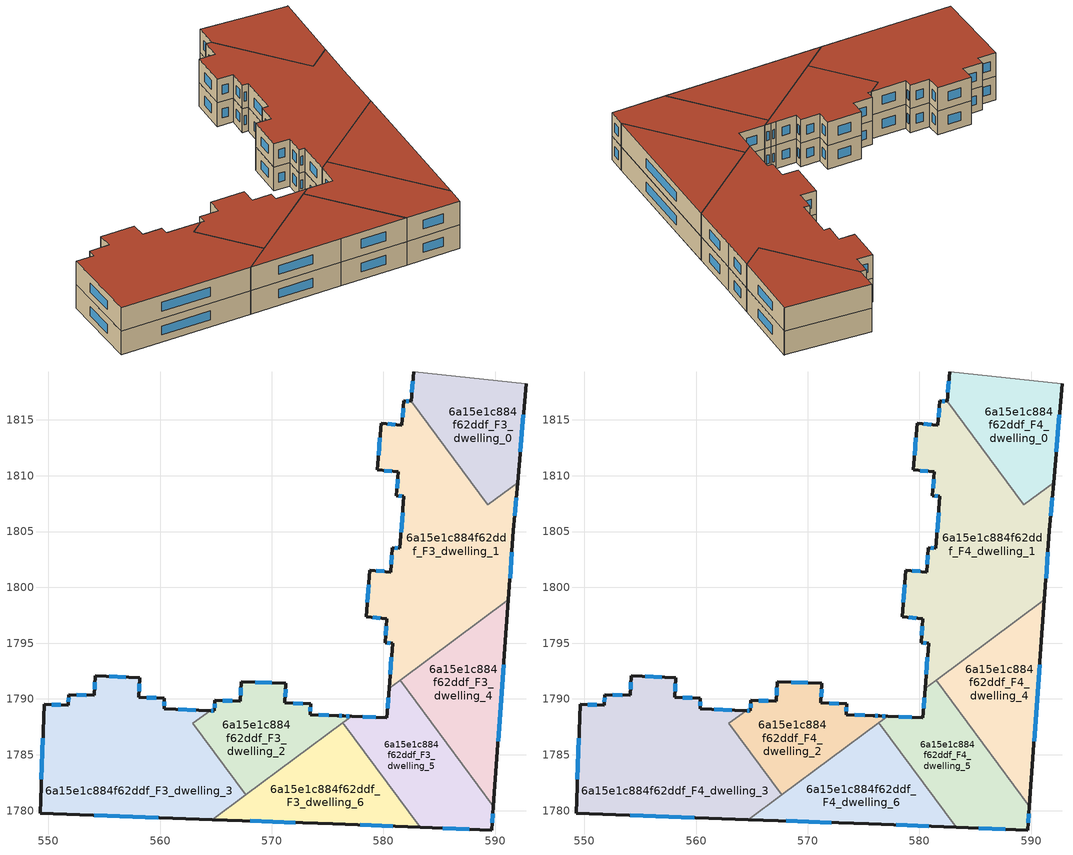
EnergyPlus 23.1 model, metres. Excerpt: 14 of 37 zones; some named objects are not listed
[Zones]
6a15e1c884f62ddf_F3_dwelling_0
 floor to 6a15e1c884f62ddf_F2_dwelling_0 (EU_floor_Construction): 592.77,1818.24 592.02,1809.39 589.35,1807.41 582.49,1816.66 582.7,1819.3 592.73,1818.24 z9
 wall outside (EU_wall_Construction): 592.02,1809.39 592.77,1818.24 / 582.7,1819.3 582.49,1816.66 z9:12
 wall to 6a15e1c884f62ddf_F3_dwelling_1 (EU_wall_Construction): 582.49,1816.66 589.35,1807.41 592.02,1809.39 z9:12
 wall adiabatic (EU_wall_Construction): 592.77,1818.24 592.73,1818.24 582.7,1819.3 z9:12
 window (EU_Window_Construction): 592.26,1812.16 592.54,1815.46 / 582.63,1818.47 582.56,1817.48 z9.94:11.06
6a15e1c884f62ddf_F3_dwelling_1
 floor to 6a15e1c884f62ddf_F2_dwelling_1 (EU_floor_Construction): 592.02,1809.39 591.65,1805.08 591.2,1798.87 580.51,1790.94 580.82,1794.99 580.16,1795.04 580.32,1797.2 578.46,1797.35 578.78,1801.52 580.65,1801.38 580.81,1803.55 581.48,1803.5 581.83,1808.14 581.17,1808.2 581.34,1810.37 579.47,1810.51 579.79,1814.69 581.66,1814.54 581.82,1816.7 582.49,1816.66 589.35,1807.41 z9
 wall outside (EU_wall_Construction): 582.49,1816.66 581.82,1816.7 581.66,1814.54 579.79,1814.69 579.47,1810.51 581.34,1810.37 581.17,1808.2 581.83,1808.14 581.48,1803.5 580.81,1803.55 580.65,1801.38 578.78,1801.52 578.46,1797.35 580.32,1797.2 580.16,1795.04 580.82,1794.99 580.51,1790.94 / 591.2,1798.87 591.65,1805.08 592.02,1809.39 z9:12
 wall to 6a15e1c884f62ddf_F3_dwelling_4 (EU_wall_Construction): 581.5,1791.67 591.2,1798.87 z9:12
 wall to 6a15e1c884f62ddf_F3_dwelling_5 (EU_wall_Construction): 580.51,1790.94 581.5,1791.67 z9:12
 window (EU_Window_Construction): 581.38,1808.18 581.62,1808.16 / 581.29,1809.69 581.22,1808.88 / 580.06,1810.47 580.76,1810.41 / 579.69,1813.38 579.57,1811.82 / 581.07,1814.59 580.37,1814.64 / 581.77,1816.03 581.71,1815.22 / 582.28,1816.67 582.03,1816.69 / 591.77,1806.43 591.91,1808.04 / 591.34,1800.82 591.51,1803.14 / 580.72,1793.72 580.61,1792.21 / 580.37,1795.02 580.61,1795 / 580.27,1796.52 580.21,1795.72 / 579.04,1797.3 579.74,1797.25 / 578.68,1800.21 578.56,1798.66 / 580.06,1801.42 579.36,1801.48 / 580.76,1802.87 580.7,1802.06 / 581.27,1803.52 581.02,1803.53 / 581.72,1806.69 581.59,1804.96 z9.94:11.06
6a15e1c884f62ddf_F3_dwelling_2
 floor to 6a15e1c884f62ddf_F2_dwelling_2 (EU_floor_Construction): 577.16,1788.46 567.69,1781.42 562.94,1787.82 564.47,1788.95 564.87,1788.93 564.9,1789.89 567.19,1789.8 567.26,1791.56 571.25,1791.4 571.19,1789.64 573.48,1789.56 573.44,1788.6 575.85,1788.51 576.44,1788.48 z9
 wall outside (EU_wall_Construction): 577.16,1788.46 576.44,1788.48 575.85,1788.51 573.44,1788.6 573.48,1789.56 571.19,1789.64 571.25,1791.4 567.26,1791.56 567.19,1789.8 564.9,1789.89 564.87,1788.93 564.47,1788.95 z9:12
 wall to 6a15e1c884f62ddf_F3_dwelling_3 (EU_wall_Construction): 564.47,1788.95 562.94,1787.82 567.69,1781.42 z9:12
 wall to 6a15e1c884f62ddf_F3_dwelling_6 (EU_wall_Construction): 567.69,1781.42 576.37,1787.87 z9:12
 wall to 6a15e1c884f62ddf_F3_dwelling_5 (EU_wall_Construction): 576.37,1787.87 577.16,1788.46 z9:12
 window (EU_Window_Construction): 572.76,1789.59 571.9,1789.62 / 573.45,1788.9 573.47,1789.26 / 575.1,1788.54 574.2,1788.57 / 576.26,1788.49 576.04,1788.5 / 576.94,1788.46 576.67,1788.47 / 564.74,1788.94 564.59,1788.94 / 564.89,1789.59 564.88,1789.23 / 566.47,1789.83 565.62,1789.86 / 567.24,1791.01 567.21,1790.36 / 570,1791.45 568.51,1791.51 / 571.21,1790.19 571.23,1790.85 z9.94:11.06
6a15e1c884f62ddf_F3_dwelling_3
 floor to 6a15e1c884f62ddf_F2_dwelling_3 (EU_floor_Construction): 564.47,1788.95 562.94,1787.82 567.69,1781.42 564.69,1779.2 549.24,1779.76 549.6,1789.53 551.78,1789.45 551.81,1790.39 554.1,1790.32 554.18,1792.07 558.17,1791.92 558.1,1790.16 560.39,1790.06 560.35,1789.11 z9
 wall outside (EU_wall_Construction): 564.47,1788.95 560.35,1789.11 560.39,1790.06 558.1,1790.16 558.17,1791.92 554.18,1792.07 554.1,1790.32 551.81,1790.39 551.78,1789.45 549.6,1789.53 549.24,1779.76 564.69,1779.2 z9:12
 wall to 6a15e1c884f62ddf_F3_dwelling_6 (EU_wall_Construction): 564.69,1779.2 567.69,1781.42 z9:12
 window (EU_Window_Construction): 553.39,1790.34 552.53,1790.37 / 554.15,1791.52 554.13,1790.86 / 556.92,1791.96 555.43,1792.02 / 558.12,1790.71 558.15,1791.36 / 559.67,1790.09 558.82,1790.13 / 560.37,1789.41 560.38,1789.77 / 563.18,1789 561.64,1789.06 / 554.08,1779.59 559.84,1779.38 / 549.49,1786.47 549.35,1782.82 / 551.1,1789.47 550.28,1789.5 / 551.8,1790.1 551.79,1789.74 z9.94:11.06
6a15e1c884f62ddf_F3_dwelling_4
 floor to 6a15e1c884f62ddf_F2_dwelling_4 (EU_floor_Construction): 591.2,1798.87 589.85,1780.41 581.5,1791.67 z9
 wall outside (EU_wall_Construction): 589.85,1780.41 591.2,1798.87 z9:12
 wall to 6a15e1c884f62ddf_F3_dwelling_5 (EU_wall_Construction): 581.5,1791.67 589.85,1780.41 z9:12
 window (EU_Window_Construction): 590.27,1786.2 590.78,1793.08 z9.94:11.06
6a15e1c884f62ddf_F3_dwelling_5
 floor to 6a15e1c884f62ddf_F2_dwelling_5 (EU_floor_Construction): 581.5,1791.67 589.85,1780.41 589.69,1778.26 583.32,1778.5 576.37,1787.87 577.16,1788.46 580.32,1788.33 580.51,1790.94 z9
 wall outside (EU_wall_Construction): 583.32,1778.5 589.69,1778.26 589.85,1780.41 / 580.51,1790.94 580.32,1788.33 577.16,1788.46 z9:12
 wall to 6a15e1c884f62ddf_F3_dwelling_6 (EU_wall_Construction): 576.37,1787.87 583.32,1778.5 z9:12
 window (EU_Window_Construction): 589.74,1778.93 589.8,1779.74 / 585.31,1778.43 587.69,1778.34 / 579.33,1788.37 578.15,1788.42 / 580.45,1790.12 580.38,1789.15 z9.94:11.06
6a15e1c884f62ddf_F3_dwelling_6
 floor to 6a15e1c884f62ddf_F2_dwelling_6 (EU_floor_Construction): 576.37,1787.87 583.32,1778.5 575.47,1778.81 564.69,1779.2 z9
 wall outside (EU_wall_Construction): 564.69,1779.2 575.47,1778.81 583.32,1778.5 z9:12
 window (EU_Window_Construction): 577.93,1778.71 580.86,1778.6 / 568.07,1779.08 572.09,1778.93 z9.94:11.06
6a15e1c884f62ddf_F4_dwelling_0
 floor to 6a15e1c884f62ddf_F3_dwelling_0 (EU_floor_Construction): 592.77,1818.24 592.02,1809.39 589.35,1807.41 582.49,1816.66 582.7,1819.3 592.73,1818.24 z12
 wall outside (EU_wall_Construction): 592.02,1809.39 592.77,1818.24 / 582.7,1819.3 582.49,1816.66 z12:15
 wall to 6a15e1c884f62ddf_F4_dwelling_1 (EU_wall_Construction): 582.49,1816.66 589.35,1807.41 592.02,1809.39 z12:15
 wall adiabatic (EU_wall_Construction): 592.77,1818.24 592.73,1818.24 582.7,1819.3 z12:15
 window (EU_Window_Construction): 592.26,1812.16 592.54,1815.46 / 582.63,1818.47 582.56,1817.48 z12.94:14.06
 roof outside (EU_roof_Construction): 592.02,1809.39 592.77,1818.24 592.73,1818.24 582.7,1819.3 582.49,1816.66 589.35,1807.41 z15
6a15e1c884f62ddf_F4_dwelling_1
 floor to 6a15e1c884f62ddf_F3_dwelling_1 (EU_floor_Construction): 592.02,1809.39 591.65,1805.08 591.2,1798.87 580.51,1790.94 580.82,1794.99 580.16,1795.04 580.32,1797.2 578.46,1797.35 578.78,1801.52 580.65,1801.38 580.81,1803.55 581.48,1803.5 581.83,1808.14 581.17,1808.2 581.34,1810.37 579.47,1810.51 579.79,1814.69 581.66,1814.54 581.82,1816.7 582.49,1816.66 589.35,1807.41 z12
 wall outside (EU_wall_Construction): 582.49,1816.66 581.82,1816.7 581.66,1814.54 579.79,1814.69 579.47,1810.51 581.34,1810.37 581.17,1808.2 581.83,1808.14 581.48,1803.5 580.81,1803.55 580.65,1801.38 578.78,1801.52 578.46,1797.35 580.32,1797.2 580.16,1795.04 580.82,1794.99 580.51,1790.94 / 591.2,1798.87 591.65,1805.08 592.02,1809.39 z12:15
 wall to 6a15e1c884f62ddf_F4_dwelling_4 (EU_wall_Construction): 581.5,1791.67 591.2,1798.87 z12:15
 wall to 6a15e1c884f62ddf_F4_dwelling_5 (EU_wall_Construction): 580.51,1790.94 581.5,1791.67 z12:15
 window (EU_Window_Construction): 581.38,1808.18 581.62,1808.16 / 581.29,1809.69 581.22,1808.88 / 580.06,1810.47 580.76,1810.41 / 579.69,1813.38 579.57,1811.82 / 581.07,1814.59 580.37,1814.64 / 581.77,1816.03 581.71,1815.22 / 582.28,1816.67 582.03,1816.69 / 591.77,1806.43 591.91,1808.04 / 591.34,1800.82 591.51,1803.14 / 580.72,1793.72 580.61,1792.21 / 580.37,1795.02 580.61,1795 / 580.27,1796.52 580.21,1795.72 / 579.04,1797.3 579.74,1797.25 / 578.68,1800.21 578.56,1798.66 / 580.06,1801.42 579.36,1801.48 / 580.76,1802.87 580.7,1802.06 / 581.27,1803.52 581.02,1803.53 / 581.72,1806.69 581.59,1804.96 z12.94:14.06
 roof outside (EU_roof_Construction): 591.2,1798.87 591.65,1805.08 592.02,1809.39 589.35,1807.41 582.49,1816.66 581.82,1816.7 581.66,1814.54 579.79,1814.69 579.47,1810.51 581.34,1810.37 581.17,1808.2 581.83,1808.14 581.48,1803.5 580.81,1803.55 580.65,1801.38 578.78,1801.52 578.46,1797.35 580.32,1797.2 580.16,1795.04 580.82,1794.99 580.51,1790.94 z15
6a15e1c884f62ddf_F4_dwelling_2
 floor to 6a15e1c884f62ddf_F3_dwelling_2 (EU_floor_Construction): 577.16,1788.46 567.69,1781.42 562.94,1787.82 564.47,1788.95 564.87,1788.93 564.9,1789.89 567.19,1789.8 567.26,1791.56 571.25,1791.4 571.19,1789.64 573.48,1789.56 573.44,1788.6 575.85,1788.51 576.44,1788.48 z12
 wall outside (EU_wall_Construction): 577.16,1788.46 576.44,1788.48 575.85,1788.51 573.44,1788.6 573.48,1789.56 571.19,1789.64 571.25,1791.4 567.26,1791.56 567.19,1789.8 564.9,1789.89 564.87,1788.93 564.47,1788.95 z12:15
 wall to 6a15e1c884f62ddf_F4_dwelling_3 (EU_wall_Construction): 564.47,1788.95 562.94,1787.82 567.69,1781.42 z12:15
 wall to 6a15e1c884f62ddf_F4_dwelling_6 (EU_wall_Construction): 567.69,1781.42 576.37,1787.87 z12:15
 wall to 6a15e1c884f62ddf_F4_dwelling_5 (EU_wall_Construction): 576.37,1787.87 577.16,1788.46 z12:15
 window (EU_Window_Construction): 572.76,1789.59 571.9,1789.62 / 573.45,1788.9 573.47,1789.26 / 575.1,1788.54 574.2,1788.57 / 576.26,1788.49 576.04,1788.5 / 576.94,1788.46 576.67,1788.47 / 564.74,1788.94 564.59,1788.94 / 564.89,1789.59 564.88,1789.23 / 566.47,1789.83 565.62,1789.86 / 567.24,1791.01 567.21,1790.36 / 570,1791.45 568.51,1791.51 / 571.21,1790.19 571.23,1790.85 z12.94:14.06
 roof outside (EU_roof_Construction): 577.16,1788.46 576.44,1788.48 575.85,1788.51 573.44,1788.6 573.48,1789.56 571.19,1789.64 571.25,1791.4 567.26,1791.56 567.19,1789.8 564.9,1789.89 564.87,1788.93 564.47,1788.95 562.94,1787.82 567.69,1781.42 z15
6a15e1c884f62ddf_F4_dwelling_3
 floor to 6a15e1c884f62ddf_F3_dwelling_3 (EU_floor_Construction): 564.47,1788.95 562.94,1787.82 567.69,1781.42 564.69,1779.2 549.24,1779.76 549.6,1789.53 551.78,1789.45 551.81,1790.39 554.1,1790.32 554.18,1792.07 558.17,1791.92 558.1,1790.16 560.39,1790.06 560.35,1789.11 z12
 wall outside (EU_wall_Construction): 564.47,1788.95 560.35,1789.11 560.39,1790.06 558.1,1790.16 558.17,1791.92 554.18,1792.07 554.1,1790.32 551.81,1790.39 551.78,1789.45 549.6,1789.53 549.24,1779.76 564.69,1779.2 z12:15
 wall to 6a15e1c884f62ddf_F4_dwelling_6 (EU_wall_Construction): 564.69,1779.2 567.69,1781.42 z12:15
 window (EU_Window_Construction): 553.39,1790.34 552.53,1790.37 / 554.15,1791.52 554.13,1790.86 / 556.92,1791.96 555.43,1792.02 / 558.12,1790.71 558.15,1791.36 / 559.67,1790.09 558.82,1790.13 / 560.37,1789.41 560.38,1789.77 / 563.18,1789 561.64,1789.06 / 554.08,1779.59 559.84,1779.38 / 549.49,1786.47 549.35,1782.82 / 551.1,1789.47 550.28,1789.5 / 551.8,1790.1 551.79,1789.74 z12.94:14.06
 roof outside (EU_roof_Construction): 567.69,1781.42 562.94,1787.82 564.47,1788.95 560.35,1789.11 560.39,1790.06 558.1,1790.16 558.17,1791.92 554.18,1792.07 554.1,1790.32 551.81,1790.39 551.78,1789.45 549.6,1789.53 549.24,1779.76 564.69,1779.2 z15
6a15e1c884f62ddf_F4_dwelling_4
 floor to 6a15e1c884f62ddf_F3_dwelling_4 (EU_floor_Construction): 591.2,1798.87 589.85,1780.41 581.5,1791.67 z12
 wall outside (EU_wall_Construction): 589.85,1780.41 591.2,1798.87 z12:15
 wall to 6a15e1c884f62ddf_F4_dwelling_5 (EU_wall_Construction): 581.5,1791.67 589.85,1780.41 z12:15
 window (EU_Window_Construction): 590.27,1786.2 590.78,1793.08 z12.94:14.06
 roof outside (EU_roof_Construction): 589.85,1780.41 591.2,1798.87 581.5,1791.67 z15
6a15e1c884f62ddf_F4_dwelling_5
 floor to 6a15e1c884f62ddf_F3_dwelling_5 (EU_floor_Construction): 581.5,1791.67 589.85,1780.41 589.69,1778.26 583.32,1778.5 576.37,1787.87 577.16,1788.46 580.32,1788.33 580.51,1790.94 z12
 wall outside (EU_wall_Construction): 583.32,1778.5 589.69,1778.26 589.85,1780.41 / 580.51,1790.94 580.32,1788.33 577.16,1788.46 z12:15
 wall to 6a15e1c884f62ddf_F4_dwelling_6 (EU_wall_Construction): 576.37,1787.87 583.32,1778.5 z12:15
 window (EU_Window_Construction): 589.74,1778.93 589.8,1779.74 / 585.31,1778.43 587.69,1778.34 / 579.33,1788.37 578.15,1788.42 / 580.45,1790.12 580.38,1789.15 z12.94:14.06
 roof outside (EU_roof_Construction): 589.69,1778.26 589.85,1780.41 581.5,1791.67 580.51,1790.94 580.32,1788.33 577.16,1788.46 576.37,1787.87 583.32,1778.5 z15
6a15e1c884f62ddf_F4_dwelling_6
 floor to 6a15e1c884f62ddf_F3_dwelling_6 (EU_floor_Construction): 576.37,1787.87 583.32,1778.5 575.47,1778.81 564.69,1779.2 z12
 wall outside (EU_wall_Construction): 564.69,1779.2 575.47,1778.81 583.32,1778.5 z12:15
 window (EU_Window_Construction): 577.93,1778.71 580.86,1778.6 / 568.07,1779.08 572.09,1778.93 z12.94:14.06
 roof outside (EU_roof_Construction): 583.32,1778.5 576.37,1787.87 564.69,1779.2 575.47,1778.81 z15
[Building]
EU S2 Campaign: North Axis=0; Terrain=City; Solar Distribution=FullExterior
[Site:Location]
Vienna: Latitude=48; Longitude=16.5; Time Zone=1; Elevation=183
[SizingPeriod:WeatherFileDays]
AnnualSizingPeriod: Begin Month=1; Begin Day of Month=1; End Month=12; End Day of Month=31; Day of Week for Start Day=Monday; Use Weather File Daylight Saving Period=No; Use Weather File Rain and Snow Indicators=No
[MATERIAL]
EU_InternalMass_Material: Roughness=MediumRough; Thickness=0.1; Conductivity=1; Density=1800; Specific Heat=900; Thermal Absorptance=0.9; Solar Absorptance=0.7; Visible Absorptance=0.7
[MATERIAL:NOMASS] Roughness=MediumRough; Thermal Absorptance=0.9; Solar Absorptance=0.7; Visible Absorptance=0.7
Name | Thermal Resistance
EU_wall_NoMass | 0.914258
EU_roof_NoMass | 0.954009
EU_floor_NoMass | 1.09711
[WINDOWMATERIAL:SIMPLEGLAZINGSYSTEM]
EU_Window_SimpleGlazing: UFactor=2.09642; Solar Heat Gain Coefficient=0.65; Visible Transmittance=0.65
[CONSTRUCTION]
EU_wall_Construction: EU_wall_NoMass
EU_roof_Construction: EU_roof_NoMass
EU_floor_Construction: EU_floor_NoMass
EU_Window_Construction: EU_Window_SimpleGlazing
EU_InternalMass_Construction: EU_InternalMass_Material
[ZONE] Type=1; Multiplier=1; Ceiling Height=autocalculate; Floor Area=autocalculate; Part of Total Floor Area=Yes
Name | Volume
6a15e1c884f62ddf_F3_dwelling_0; 6a15e1c884f62ddf_F4_dwelling_0 | 232.264
6a15e1c884f62ddf_F3_dwelling_1; 6a15e1c884f62ddf_F4_dwelling_1 | 571.428
6a15e1c884f62ddf_F3_dwelling_2; 6a15e1c884f62ddf_F4_dwelling_2 | 209.342
6a15e1c884f62ddf_F3_dwelling_3; 6a15e1c884f62ddf_F4_dwelling_3 | 511.523
6a15e1c884f62ddf_F3_dwelling_4; 6a15e1c884f62ddf_F4_dwelling_4 | 254.083
6a15e1c884f62ddf_F3_dwelling_5; 6a15e1c884f62ddf_F4_dwelling_5 | 254.063
6a15e1c884f62ddf_F3_dwelling_6; 6a15e1c884f62ddf_F4_dwelling_6 | 254.104
[INTERNALMASS] Construction=EU_InternalMass_Construction
Name | Zone or ZoneList | Surface Area
6a15e1c884f62ddf_F3_dwelling_0_EU_InternalMass | 6a15e1c884f62ddf_F3_dwelling_0 | 77.4214
6a15e1c884f62ddf_F3_dwelling_1_EU_InternalMass | 6a15e1c884f62ddf_F3_dwelling_1 | 190.475
6a15e1c884f62ddf_F3_dwelling_2_EU_InternalMass | 6a15e1c884f62ddf_F3_dwelling_2 | 69.7801
6a15e1c884f62ddf_F3_dwelling_3_EU_InternalMass | 6a15e1c884f62ddf_F3_dwelling_3 | 170.51
6a15e1c884f62ddf_F3_dwelling_4_EU_InternalMass | 6a15e1c884f62ddf_F3_dwelling_4 | 84.6945
6a15e1c884f62ddf_F3_dwelling_5_EU_InternalMass | 6a15e1c884f62ddf_F3_dwelling_5 | 84.6879
6a15e1c884f62ddf_F3_dwelling_6_EU_InternalMass | 6a15e1c884f62ddf_F3_dwelling_6 | 84.7011
6a15e1c884f62ddf_F4_dwelling_0_EU_InternalMass | 6a15e1c884f62ddf_F4_dwelling_0 | 77.4214
6a15e1c884f62ddf_F4_dwelling_1_EU_InternalMass | 6a15e1c884f62ddf_F4_dwelling_1 | 190.475
6a15e1c884f62ddf_F4_dwelling_2_EU_InternalMass | 6a15e1c884f62ddf_F4_dwelling_2 | 69.7801
6a15e1c884f62ddf_F4_dwelling_3_EU_InternalMass | 6a15e1c884f62ddf_F4_dwelling_3 | 170.51
6a15e1c884f62ddf_F4_dwelling_4_EU_InternalMass | 6a15e1c884f62ddf_F4_dwelling_4 | 84.6945
6a15e1c884f62ddf_F4_dwelling_5_EU_InternalMass | 6a15e1c884f62ddf_F4_dwelling_5 | 84.6879
6a15e1c884f62ddf_F4_dwelling_6_EU_InternalMass | 6a15e1c884f62ddf_F4_dwelling_6 | 84.7011
[OTHEREQUIPMENT] Fuel Type=Electricity; Design Level Calculation Method=Watts/Area; Power per Zone Floor Area=1; Fraction Latent=0; Fraction Radiant=0; Fraction Lost=0; Carbon Dioxide Generation Rate=0; EndUse Subcategory=EU_Step8_InternalGains
Name | Zone or ZoneList or Space or SpaceList | Schedule
EU_Step8_InternalGain_6a15e1c884f62ddf_F3_dwelling_0_f000 | 6a15e1c884f62ddf_F3_dwelling_0 | EU_Step8_GainSchedule_6a15e1c884f62ddf_F3_dwelling_0_f000
EU_Step8_InternalGain_6a15e1c884f62ddf_F3_dwelling_1_f000 | 6a15e1c884f62ddf_F3_dwelling_1 | EU_Step8_GainSchedule_6a15e1c884f62ddf_F3_dwelling_1_f000
EU_Step8_InternalGain_6a15e1c884f62ddf_F3_dwelling_2_f000 | 6a15e1c884f62ddf_F3_dwelling_2 | EU_Step8_GainSchedule_6a15e1c884f62ddf_F3_dwelling_2_f000
EU_Step8_InternalGain_6a15e1c884f62ddf_F3_dwelling_3_f000 | 6a15e1c884f62ddf_F3_dwelling_3 | EU_Step8_GainSchedule_6a15e1c884f62ddf_F3_dwelling_3_f000
EU_Step8_InternalGain_6a15e1c884f62ddf_F3_dwelling_4_f000 | 6a15e1c884f62ddf_F3_dwelling_4 | EU_Step8_GainSchedule_6a15e1c884f62ddf_F3_dwelling_4_f000
EU_Step8_InternalGain_6a15e1c884f62ddf_F3_dwelling_5_f000 | 6a15e1c884f62ddf_F3_dwelling_5 | EU_Step8_GainSchedule_6a15e1c884f62ddf_F3_dwelling_5_f000
EU_Step8_InternalGain_6a15e1c884f62ddf_F3_dwelling_6_f000 | 6a15e1c884f62ddf_F3_dwelling_6 | EU_Step8_GainSchedule_6a15e1c884f62ddf_F3_dwelling_6_f000
EU_Step8_InternalGain_6a15e1c884f62ddf_F4_dwelling_0_f000 | 6a15e1c884f62ddf_F4_dwelling_0 | EU_Step8_GainSchedule_6a15e1c884f62ddf_F4_dwelling_0_f000
EU_Step8_InternalGain_6a15e1c884f62ddf_F4_dwelling_1_f000 | 6a15e1c884f62ddf_F4_dwelling_1 | EU_Step8_GainSchedule_6a15e1c884f62ddf_F4_dwelling_1_f000
EU_Step8_InternalGain_6a15e1c884f62ddf_F4_dwelling_2_f000 | 6a15e1c884f62ddf_F4_dwelling_2 | EU_Step8_GainSchedule_6a15e1c884f62ddf_F4_dwelling_2_f000
EU_Step8_InternalGain_6a15e1c884f62ddf_F4_dwelling_3_f000 | 6a15e1c884f62ddf_F4_dwelling_3 | EU_Step8_GainSchedule_6a15e1c884f62ddf_F4_dwelling_3_f000
EU_Step8_InternalGain_6a15e1c884f62ddf_F4_dwelling_4_f000 | 6a15e1c884f62ddf_F4_dwelling_4 | EU_Step8_GainSchedule_6a15e1c884f62ddf_F4_dwelling_4_f000
EU_Step8_InternalGain_6a15e1c884f62ddf_F4_dwelling_5_f000 | 6a15e1c884f62ddf_F4_dwelling_5 | EU_Step8_GainSchedule_6a15e1c884f62ddf_F4_dwelling_5_f000
EU_Step8_InternalGain_6a15e1c884f62ddf_F4_dwelling_6_f000 | 6a15e1c884f62ddf_F4_dwelling_6 | EU_Step8_GainSchedule_6a15e1c884f62ddf_F4_dwelling_6_f000
[ZONEVENTILATION:DESIGNFLOWRATE] Schedule=EU_AlwaysOn; Design Flow Rate Calculation Method=AirChanges/Hour; Air Changes per Hour=0.546891; Ventilation Type=Natural; Fan Pressure Rise=0; Fan Total Efficiency=1; Constant Term Coefficient=1; Temperature Term Coefficient=0; Velocity Term Coefficient=0; Velocity Squared Term Coefficient=0; Minimum Indoor Temperature=-100; Maximum Indoor Temperature=100; Delta Temperature=-100; Minimum Outdoor Temperature=-100; Maximum Outdoor Temperature=100; Maximum Wind Speed=40
Name | Zone or ZoneList or Space or SpaceList
EU_ConstantAir_6a15e1c884f62ddf_F3_dwelling_0 | 6a15e1c884f62ddf_F3_dwelling_0
EU_ConstantAir_6a15e1c884f62ddf_F3_dwelling_1 | 6a15e1c884f62ddf_F3_dwelling_1
EU_ConstantAir_6a15e1c884f62ddf_F3_dwelling_2 | 6a15e1c884f62ddf_F3_dwelling_2
EU_ConstantAir_6a15e1c884f62ddf_F3_dwelling_3 | 6a15e1c884f62ddf_F3_dwelling_3
EU_ConstantAir_6a15e1c884f62ddf_F3_dwelling_4 | 6a15e1c884f62ddf_F3_dwelling_4
EU_ConstantAir_6a15e1c884f62ddf_F3_dwelling_5 | 6a15e1c884f62ddf_F3_dwelling_5
EU_ConstantAir_6a15e1c884f62ddf_F3_dwelling_6 | 6a15e1c884f62ddf_F3_dwelling_6
EU_ConstantAir_6a15e1c884f62ddf_F4_dwelling_0 | 6a15e1c884f62ddf_F4_dwelling_0
EU_ConstantAir_6a15e1c884f62ddf_F4_dwelling_1 | 6a15e1c884f62ddf_F4_dwelling_1
EU_ConstantAir_6a15e1c884f62ddf_F4_dwelling_2 | 6a15e1c884f62ddf_F4_dwelling_2
EU_ConstantAir_6a15e1c884f62ddf_F4_dwelling_3 | 6a15e1c884f62ddf_F4_dwelling_3
EU_ConstantAir_6a15e1c884f62ddf_F4_dwelling_4 | 6a15e1c884f62ddf_F4_dwelling_4
EU_ConstantAir_6a15e1c884f62ddf_F4_dwelling_5 | 6a15e1c884f62ddf_F4_dwelling_5
EU_ConstantAir_6a15e1c884f62ddf_F4_dwelling_6 | 6a15e1c884f62ddf_F4_dwelling_6
[HVACTEMPLATE:ZONE:IDEALLOADSAIRSYSTEM] System Availability Schedule=EU_AlwaysOn; Maximum Heating Supply Air Temperature=50; Minimum Cooling Supply Air Temperature=13; Maximum Heating Supply Air Humidity Ratio=0.0156; Minimum Cooling Supply Air Humidity Ratio=0.0077; Heating Limit=NoLimit; Cooling Limit=NoLimit; Heating Availability Schedule=EU_AlwaysOn; Cooling Availability Schedule=EU_CoolingOff; Dehumidification Control Type=ConstantSensibleHeatRatio; Cooling Sensible Heat Ratio=0.7; Dehumidification Setpoint=60; Humidification Control Type=None; Humidification Setpoint=30; Outdoor Air Method=None; Outdoor Air Flow Rate per Person=0.00944; Outdoor Air Flow Rate per Zone Floor Area=0; Outdoor Air Flow Rate per Zone=0; Demand Controlled Ventilation Type=None; Outdoor Air Economizer Type=NoEconomizer; Heat Recovery Type=None; Sensible Heat Recovery Effectiveness=0.7; Latent Heat Recovery Effectiveness=0.65
Name | Template Thermostat
6a15e1c884f62ddf_F3_dwelling_0 | EU_HeatOnly_6a15e1c884f62ddf_F3_dwelling_0
6a15e1c884f62ddf_F3_dwelling_1 | EU_HeatOnly_6a15e1c884f62ddf_F3_dwelling_1
6a15e1c884f62ddf_F3_dwelling_2 | EU_HeatOnly_6a15e1c884f62ddf_F3_dwelling_2
6a15e1c884f62ddf_F3_dwelling_3 | EU_HeatOnly_6a15e1c884f62ddf_F3_dwelling_3
6a15e1c884f62ddf_F3_dwelling_4 | EU_HeatOnly_6a15e1c884f62ddf_F3_dwelling_4
6a15e1c884f62ddf_F3_dwelling_5 | EU_HeatOnly_6a15e1c884f62ddf_F3_dwelling_5
6a15e1c884f62ddf_F3_dwelling_6 | EU_HeatOnly_6a15e1c884f62ddf_F3_dwelling_6
6a15e1c884f62ddf_F4_dwelling_0 | EU_HeatOnly_6a15e1c884f62ddf_F4_dwelling_0
6a15e1c884f62ddf_F4_dwelling_1 | EU_HeatOnly_6a15e1c884f62ddf_F4_dwelling_1
6a15e1c884f62ddf_F4_dwelling_2 | EU_HeatOnly_6a15e1c884f62ddf_F4_dwelling_2
6a15e1c884f62ddf_F4_dwelling_3 | EU_HeatOnly_6a15e1c884f62ddf_F4_dwelling_3
6a15e1c884f62ddf_F4_dwelling_4 | EU_HeatOnly_6a15e1c884f62ddf_F4_dwelling_4
6a15e1c884f62ddf_F4_dwelling_5 | EU_HeatOnly_6a15e1c884f62ddf_F4_dwelling_5
6a15e1c884f62ddf_F4_dwelling_6 | EU_HeatOnly_6a15e1c884f62ddf_F4_dwelling_6
[SIZING:ZONE] Zone Cooling Design Supply Air Temperature Input Method=SupplyAirTemperature; Zone Cooling Design Supply Air Temperature=13; Zone Heating Design Supply Air Temperature Input Method=SupplyAirTemperature; Zone Heating Design Supply Air Temperature=50; Zone Cooling Design Supply Air Humidity Ratio=0.008; Zone Heating Design Supply Air Humidity Ratio=0.008; Cooling Design Air Flow Method=DesignDay; Cooling Design Air Flow Rate=0; Cooling Minimum Air Flow per Zone Floor Area=0.000762; Cooling Minimum Air Flow=0; Cooling Minimum Air Flow Fraction=0.2; Heating Design Air Flow Method=DesignDay; Heating Design Air Flow Rate=0; Heating Maximum Air Flow per Zone Floor Area=0.002032; Heating Maximum Air Flow=0.141576; Heating Maximum Air Flow Fraction=0.3; Account for Dedicated Outdoor Air System=No; Dedicated Outdoor Air System Control Strategy=NeutralSupplyAir; Dedicated Outdoor Air Low Setpoint Temperature for Design=autosize; Dedicated Outdoor Air High Setpoint Temperature for Design=autosize; Zone Load Sizing Method=Sensible Load Only No Latent Load; Zone Latent Cooling Design Supply Air Humidity Ratio Input Method=HumidityRatioDifference; Zone Cooling Design Supply Air Humidity Ratio Difference=0.005; Zone Latent Heating Design Supply Air Humidity Ratio Input Method=HumidityRatioDifference; Zone Humidification Design Supply Air Humidity Ratio Difference=0.005
6a15e1c884f62ddf_F3_dwelling_0; 6a15e1c884f62ddf_F3_dwelling_1; 6a15e1c884f62ddf_F3_dwelling_2; 6a15e1c884f62ddf_F3_dwelling_3; 6a15e1c884f62ddf_F3_dwelling_4; 6a15e1c884f62ddf_F3_dwelling_5; 6a15e1c884f62ddf_F3_dwelling_6; 6a15e1c884f62ddf_F4_dwelling_0; 6a15e1c884f62ddf_F4_dwelling_1; 6a15e1c884f62ddf_F4_dwelling_2; 6a15e1c884f62ddf_F4_dwelling_3; 6a15e1c884f62ddf_F4_dwelling_4; 6a15e1c884f62ddf_F4_dwelling_5; 6a15e1c884f62ddf_F4_dwelling_6
[SCHEDULE:CONSTANT]
Name | Hourly Value
EU_AlwaysOn | 1
EU_CoolingOff | 0
[SCHEDULE:FILE] Column Number=1; Rows to Skip at Top=0; Number of Hours of Data=8760; Column Separator=Comma; Interpolate to Timestep=No; Minutes per Item=60; Adjust Schedule for Daylight Savings=Yes
Name | File
EU_Step8_GainSchedule_6a15e1c884f62ddf_F3_dwelling_0_f000 | ../../schedules/6a15e1c884f62ddf/6a15e1c884f62ddf_F3_dwelling_0_f000_gain.csv
EU_Step8_GainSchedule_6a15e1c884f62ddf_F3_dwelling_1_f000 | ../../schedules/6a15e1c884f62ddf/6a15e1c884f62ddf_F3_dwelling_1_f000_gain.csv
EU_Step8_GainSchedule_6a15e1c884f62ddf_F3_dwelling_2_f000 | ../../schedules/6a15e1c884f62ddf/6a15e1c884f62ddf_F3_dwelling_2_f000_gain.csv
EU_Step8_GainSchedule_6a15e1c884f62ddf_F3_dwelling_3_f000 | ../../schedules/6a15e1c884f62ddf/6a15e1c884f62ddf_F3_dwelling_3_f000_gain.csv
EU_Step8_GainSchedule_6a15e1c884f62ddf_F3_dwelling_4_f000 | ../../schedules/6a15e1c884f62ddf/6a15e1c884f62ddf_F3_dwelling_4_f000_gain.csv
EU_Step8_GainSchedule_6a15e1c884f62ddf_F3_dwelling_5_f000 | ../../schedules/6a15e1c884f62ddf/6a15e1c884f62ddf_F3_dwelling_5_f000_gain.csv
EU_Step8_GainSchedule_6a15e1c884f62ddf_F3_dwelling_6_f000 | ../../schedules/6a15e1c884f62ddf/6a15e1c884f62ddf_F3_dwelling_6_f000_gain.csv
EU_Step8_GainSchedule_6a15e1c884f62ddf_F4_dwelling_0_f000 | ../../schedules/6a15e1c884f62ddf/6a15e1c884f62ddf_F4_dwelling_0_f000_gain.csv
EU_Step8_GainSchedule_6a15e1c884f62ddf_F4_dwelling_1_f000 | ../../schedules/6a15e1c884f62ddf/6a15e1c884f62ddf_F4_dwelling_1_f000_gain.csv
EU_Step8_GainSchedule_6a15e1c884f62ddf_F4_dwelling_2_f000 | ../../schedules/6a15e1c884f62ddf/6a15e1c884f62ddf_F4_dwelling_2_f000_gain.csv
EU_Step8_GainSchedule_6a15e1c884f62ddf_F4_dwelling_3_f000 | ../../schedules/6a15e1c884f62ddf/6a15e1c884f62ddf_F4_dwelling_3_f000_gain.csv
EU_Step8_GainSchedule_6a15e1c884f62ddf_F4_dwelling_4_f000 | ../../schedules/6a15e1c884f62ddf/6a15e1c884f62ddf_F4_dwelling_4_f000_gain.csv
EU_Step8_GainSchedule_6a15e1c884f62ddf_F4_dwelling_5_f000 | ../../schedules/6a15e1c884f62ddf/6a15e1c884f62ddf_F4_dwelling_5_f000_gain.csv
EU_Step8_GainSchedule_6a15e1c884f62ddf_F4_dwelling_6_f000 | ../../schedules/6a15e1c884f62ddf/6a15e1c884f62ddf_F4_dwelling_6_f000_gain.csv
